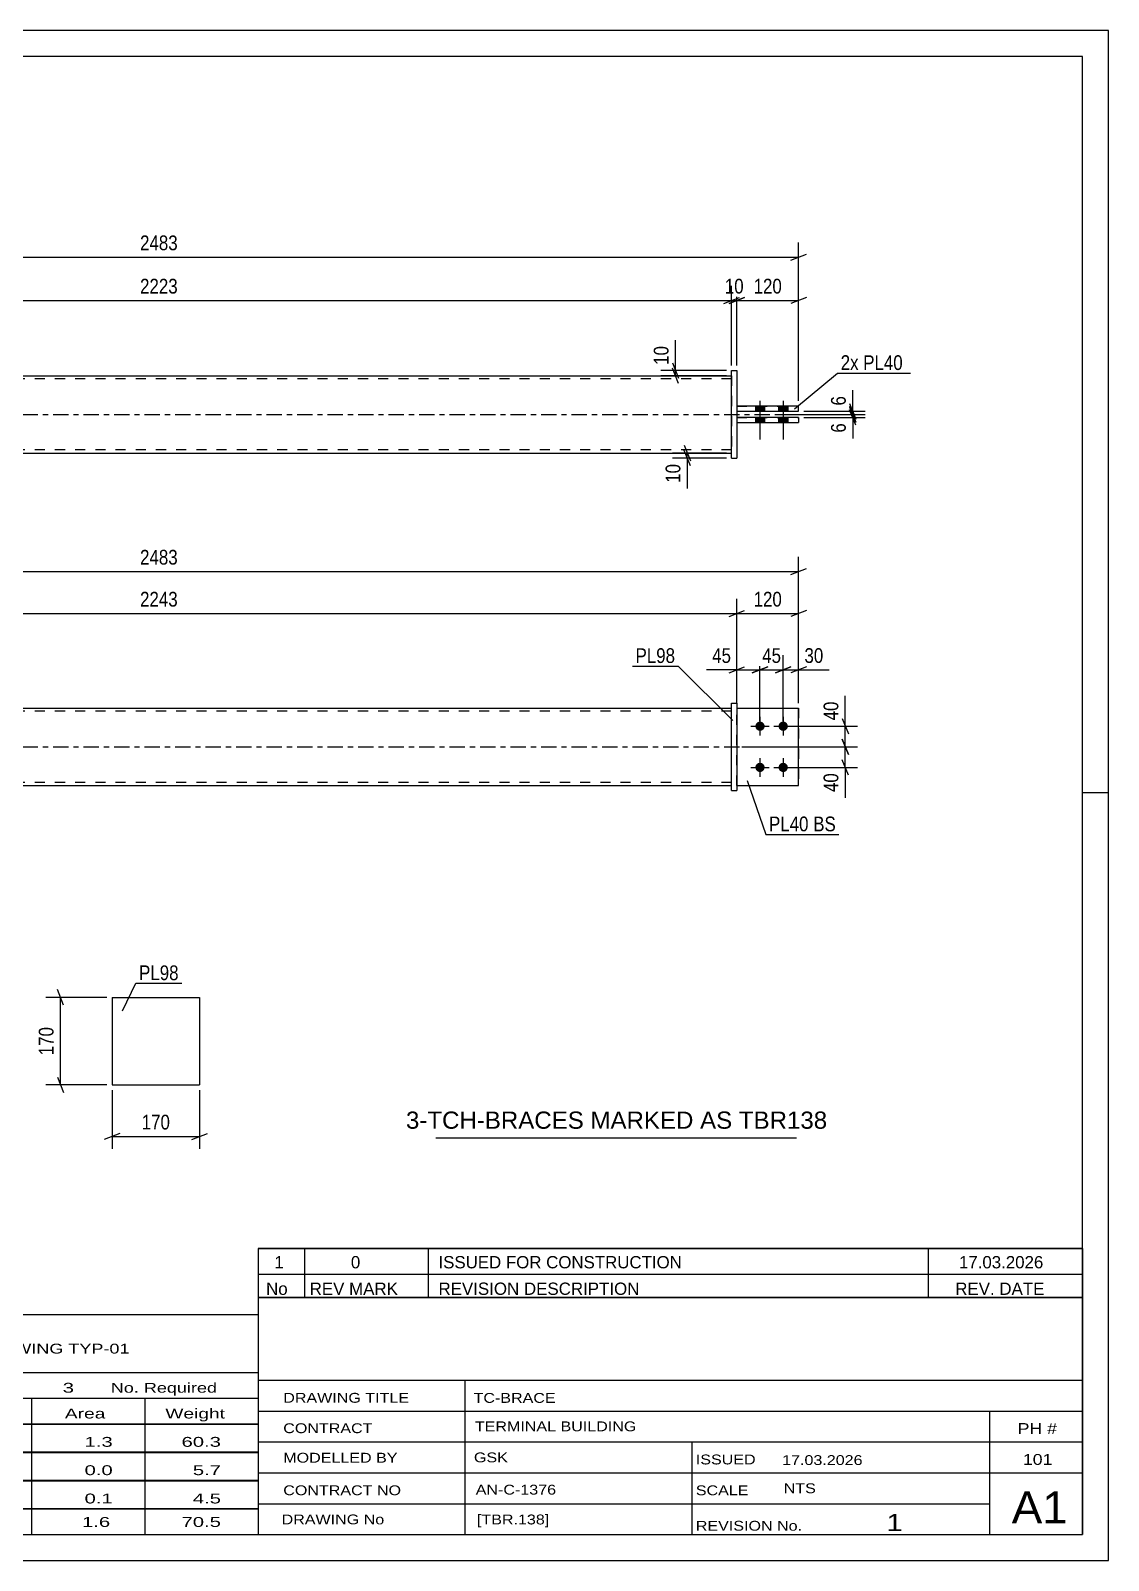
# Model space of a CAD drawing. Header units: millimetres. Extents: x 0 to 420, y 0 to 297.
# Drawn here: x 210.8 to 420, y 0 to 297 of the extents above; entities that cross this region are included whole.
import ezdxf

# ---------------------------------------------------------------- set-up
doc = ezdxf.new("R2010")
doc.units = ezdxf.units.MM
doc.linetypes.add('DXK_LINE_DOT2', pattern=[3.9198, 1.9599, -1.9599])
doc.linetypes.add('DXK_LINE_DOT3', pattern=[5.9187, 2.979, -0.9799, 0.9799, -0.9799])
doc.styles.add('Arial', font='ARIAL.TTF', dxfattribs={"height": 0.2})
doc.styles.add('Arial Narrow', font='ARIALN.TTF', dxfattribs={"height": 0.2})

# ---------------------------------------------------------------- blocks, each defined once
blk = doc.blocks.new('Unknown-580572836-1163')
at = {"color": 5, "linetype": 'Continuous'}
for p, q in [((420, 297), (0, 297)), ((420, 0), (420, 297)), ((415, 292), (5, 292)), ((415, 5), (415, 292)), ((420, 149), (415, 149)), ((5, 5), (415, 5)), ((0, 0), (420, 0))]:
    blk.add_line(p, q, dxfattribs=at)
blk = doc.blocks.new('Bolt-580572836-1743 - 1738')
at = {"linetype": 'Continuous'}
for points in [[(352.39, 162.85), (352.58, 162.83), (352.76, 162.78), (352.92, 162.68), (353.06, 162.56), (353.17, 162.4), (353.25, 162.23), (353.29, 162.05), (353.29, 161.86), (353.25, 161.68), (353.17, 161.5), (353.06, 161.35), (352.92, 161.23), (352.76, 161.13), (352.58, 161.07), (352.39, 161.05), (352.21, 161.07), (352.03, 161.13), (351.87, 161.23), (351.73, 161.35), (351.61, 161.5), (351.54, 161.68), (351.5, 161.86), (351.5, 162.05), (351.54, 162.23), (351.61, 162.4), (351.73, 162.56), (351.87, 162.68), (352.03, 162.78), (352.21, 162.83)], [(356.89, 162.85), (357.08, 162.83), (357.26, 162.78), (357.42, 162.68), (357.56, 162.56), (357.67, 162.4), (357.75, 162.23), (357.79, 162.05), (357.79, 161.86), (357.75, 161.68), (357.67, 161.5), (357.56, 161.35), (357.42, 161.23), (357.26, 161.13), (357.08, 161.07), (356.89, 161.05), (356.71, 161.07), (356.53, 161.13), (356.37, 161.23), (356.23, 161.35), (356.11, 161.5), (356.04, 161.68), (356, 161.86), (356, 162.05), (356.04, 162.23), (356.11, 162.4), (356.23, 162.56), (356.37, 162.68), (356.53, 162.78), (356.71, 162.83)], [(352.39, 154.85), (352.58, 154.83), (352.76, 154.78), (352.92, 154.68), (353.06, 154.56), (353.17, 154.4), (353.25, 154.23), (353.29, 154.05), (353.29, 153.86), (353.25, 153.68), (353.17, 153.5), (353.06, 153.35), (352.92, 153.23), (352.76, 153.13), (352.58, 153.07), (352.39, 153.05), (352.21, 153.07), (352.03, 153.13), (351.87, 153.23), (351.73, 153.35), (351.61, 153.5), (351.54, 153.68), (351.5, 153.86), (351.5, 154.05), (351.54, 154.23), (351.61, 154.4), (351.73, 154.56), (351.87, 154.68), (352.03, 154.78), (352.21, 154.83)], [(356.89, 154.85), (357.08, 154.83), (357.26, 154.78), (357.42, 154.68), (357.56, 154.56), (357.67, 154.4), (357.75, 154.23), (357.79, 154.05), (357.79, 153.86), (357.75, 153.68), (357.67, 153.5), (357.56, 153.35), (357.42, 153.23), (357.26, 153.13), (357.08, 153.07), (356.89, 153.05), (356.71, 153.07), (356.53, 153.13), (356.37, 153.23), (356.23, 153.35), (356.11, 153.5), (356.04, 153.68), (356, 153.86), (356, 154.05), (356.04, 154.23), (356.11, 154.4), (356.23, 154.56), (356.37, 154.68), (356.53, 154.78), (356.71, 154.83)]]:
    blk.add_hatch(color=1, dxfattribs=at).paths.add_polyline_path(points)
at = {"color": 1, "linetype": 'Continuous'}
for p, q in [((352.39, 163.75), (352.39, 160.15)), ((356.89, 163.75), (356.89, 160.15)), ((350.59, 161.95), (354.19, 161.95)), ((355.09, 161.95), (358.69, 161.95)), ((352.39, 155.75), (352.39, 152.15)), ((356.89, 155.75), (356.89, 152.15)), ((350.59, 153.95), (354.19, 153.95)), ((355.09, 153.95), (358.69, 153.95))]:
    blk.add_line(p, q, dxfattribs=at)
blk = doc.blocks.new('Part-580572836-1748 - 1738')
at = {"color": 2, "linetype": 'Continuous'}
for p, q in [((124.59, 165.45), (346.89, 165.45)), ((124.59, 150.45), (346.89, 150.45))]:
    blk.add_line(p, q, dxfattribs=at)
at = {"color": 7, "linetype": 'DXK_LINE_DOT2'}
for p, q in [((124.59, 150.45), (124.59, 165.45)), ((346.89, 164.85), (124.59, 164.85)), ((346.89, 150.45), (346.89, 165.45)), ((346.89, 151.05), (124.59, 151.05))]:
    blk.add_line(p, q, dxfattribs=at)
at = {"color": 7, "linetype": 'DXK_LINE_DOT3'}
blk.add_line((114.59, 157.95), (356.89, 157.95), dxfattribs=at)
blk = doc.blocks.new('Part-580572836-1778 - 1738')
at = {"color": 2, "linetype": 'Continuous'}
for p, q in [((346.89, 166.45), (347.89, 166.45)), ((346.89, 149.45), (346.89, 166.45)), ((347.89, 166.45), (347.89, 149.45)), ((346.89, 149.45), (346.89, 149.45)), ((346.89, 149.45), (347.89, 149.45))]:
    blk.add_line(p, q, dxfattribs=at)
at = {"color": 7, "linetype": 'DXK_LINE_DOT2'}
for p, q in [((346.89, 166.45), (347.89, 166.45)), ((346.89, 149.45), (347.89, 149.45))]:
    blk.add_line(p, q, dxfattribs=at)
blk = doc.blocks.new('Part-580572836-1783 - 1738')
at = {"color": 2, "linetype": 'Continuous'}
for p, q in [((347.89, 165.45), (359.89, 165.45)), ((359.89, 165.45), (359.89, 165.45)), ((359.89, 150.45), (359.89, 165.45)), ((347.89, 150.45), (359.89, 150.45))]:
    blk.add_line(p, q, dxfattribs=at)
at = {"color": 7, "linetype": 'DXK_LINE_DOT2'}
for p, q in [((347.89, 165.45), (359.89, 165.45)), ((347.89, 150.45), (347.89, 165.45)), ((347.89, 150.45), (347.89, 150.45)), ((347.89, 150.45), (359.89, 150.45))]:
    blk.add_line(p, q, dxfattribs=at)
blk = doc.blocks.new('Part-580572836-1788 - 1738')
at = {"color": 7, "linetype": 'DXK_LINE_DOT2'}
for p, q in [((347.89, 165.45), (359.89, 165.45)), ((347.89, 150.45), (347.89, 165.45)), ((347.89, 165.45), (359.89, 165.45)), ((359.89, 165.45), (359.89, 165.45)), ((359.89, 165.45), (359.89, 150.45)), ((347.89, 150.45), (347.89, 150.45)), ((347.89, 150.45), (359.89, 150.45)), ((347.89, 150.45), (359.89, 150.45))]:
    blk.add_line(p, q, dxfattribs=at)
blk = doc.blocks.new('Bolt-580572836-1404 - 1390')
at = {"linetype": 'Continuous'}
for points in [[(353.29, 224.09), (351.49, 224.09), (351.49, 223.09), (353.29, 223.09)], [(353.29, 224.09), (351.49, 224.09), (351.49, 223.09), (353.29, 223.09)], [(357.79, 224.09), (355.99, 224.09), (355.99, 223.09), (357.79, 223.09)], [(357.79, 224.09), (355.99, 224.09), (355.99, 223.09), (357.79, 223.09)], [(353.29, 221.89), (351.49, 221.89), (351.49, 220.89), (353.29, 220.89)], [(353.29, 221.89), (351.49, 221.89), (351.49, 220.89), (353.29, 220.89)], [(357.79, 221.89), (355.99, 221.89), (355.99, 220.89), (357.79, 220.89)], [(357.79, 221.89), (355.99, 221.89), (355.99, 220.89), (357.79, 220.89)]]:
    blk.add_hatch(color=1, dxfattribs=at).paths.add_polyline_path(points)
at = {"color": 1, "linetype": 'Continuous'}
for p, q in [((351.49, 224.09), (351.49, 223.09)), ((351.49, 224.09), (351.49, 223.09)), ((352.39, 225.09), (352.39, 217.59)), ((352.39, 225.09), (352.39, 217.59)), ((353.29, 224.09), (353.29, 223.09)), ((353.29, 224.09), (353.29, 223.09)), ((355.99, 224.09), (355.99, 223.09)), ((355.99, 224.09), (355.99, 223.09)), ((356.89, 225.09), (356.89, 217.59)), ((356.89, 225.09), (356.89, 217.59)), ((357.79, 224.09), (357.79, 223.09)), ((357.79, 224.09), (357.79, 223.09)), ((351.49, 221.89), (351.49, 220.89)), ((351.49, 221.89), (351.49, 220.89)), ((353.29, 221.89), (353.29, 220.89)), ((353.29, 221.89), (353.29, 220.89)), ((355.99, 221.89), (355.99, 220.89)), ((355.99, 221.89), (355.99, 220.89)), ((357.79, 221.89), (357.79, 220.89)), ((357.79, 221.89), (357.79, 220.89))]:
    blk.add_line(p, q, dxfattribs=at)
blk = doc.blocks.new('Part-580572836-1430 - 1390')
at = {"color": 2, "linetype": 'Continuous'}
for p, q in [((124.59, 229.99), (346.89, 229.99)), ((124.59, 214.99), (346.89, 214.99))]:
    blk.add_line(p, q, dxfattribs=at)
at = {"color": 7, "linetype": 'DXK_LINE_DOT2'}
for p, q in [((124.59, 214.99), (124.59, 229.99)), ((346.89, 229.39), (124.59, 229.39)), ((346.89, 229.99), (346.89, 214.99)), ((346.89, 215.59), (124.59, 215.59))]:
    blk.add_line(p, q, dxfattribs=at)
at = {"color": 7, "linetype": 'DXK_LINE_DOT3'}
blk.add_line((114.59, 222.49), (356.89, 222.49), dxfattribs=at)
blk = doc.blocks.new('Part-580572836-1452 - 1390')
at = {"color": 2, "linetype": 'Continuous'}
for p, q in [((346.89, 230.99), (346.89, 230.99)), ((346.89, 213.99), (346.89, 230.99)), ((346.89, 230.99), (347.89, 230.99)), ((347.89, 230.99), (347.89, 230.99)), ((347.89, 230.99), (347.89, 213.99)), ((346.89, 213.99), (347.89, 213.99)), ((346.89, 213.99), (346.89, 213.99)), ((347.89, 213.99), (347.89, 213.99))]:
    blk.add_line(p, q, dxfattribs=at)
at = {"color": 7, "linetype": 'DXK_LINE_DOT2'}
for p, q in [((346.89, 230.99), (347.89, 230.99)), ((346.89, 213.99), (347.89, 213.99)), ((347.89, 213.99), (347.89, 213.99))]:
    blk.add_line(p, q, dxfattribs=at)
blk = doc.blocks.new('Part-580572836-1457 - 1390')
at = {"color": 2, "linetype": 'Continuous'}
for p, q in [((359.89, 221.89), (347.89, 221.89)), ((347.89, 220.89), (359.89, 220.89)), ((359.89, 221.89), (359.89, 220.89))]:
    blk.add_line(p, q, dxfattribs=at)
at = {"color": 7, "linetype": 'DXK_LINE_DOT2'}
for p, q in [((347.89, 221.89), (347.89, 220.89)), ((347.89, 221.89), (359.89, 221.89)), ((347.89, 220.89), (359.89, 220.89))]:
    blk.add_line(p, q, dxfattribs=at)
blk = doc.blocks.new('Part-580572836-1462 - 1390')
at = {"color": 2, "linetype": 'Continuous'}
for p, q in [((359.89, 224.09), (347.89, 224.09)), ((347.89, 223.09), (359.89, 223.09)), ((359.89, 223.09), (359.89, 224.09))]:
    blk.add_line(p, q, dxfattribs=at)
at = {"color": 7, "linetype": 'DXK_LINE_DOT2'}
for p, q in [((347.89, 224.09), (347.89, 223.09)), ((347.89, 224.09), (359.89, 224.09)), ((347.89, 223.09), (359.89, 223.09))]:
    blk.add_line(p, q, dxfattribs=at)
blk = doc.blocks.new('Part-580572836-2274 - 2268')
at = {"color": 2, "linetype": 'Continuous'}
for p, q in [((226.65, 109.31), (226.65, 92.31)), ((226.65, 109.31), (243.65, 109.31)), ((243.65, 109.31), (243.65, 92.31)), ((226.65, 92.31), (243.65, 92.31))]:
    blk.add_line(p, q, dxfattribs=at)
blk = doc.blocks.new('StraightDimension-580572836-1925 - 1738')
at = {"color": 7, "linetype": 'Continuous'}
for p, q in [((368.34, 163.45), (369.54, 160.45)), ((357.89, 161.95), (371.34, 161.95)), ((368.94, 157.95), (368.94, 161.95)), ((348.89, 157.95), (371.34, 157.95)), ((369.54, 156.45), (368.34, 159.45))]:
    blk.add_line(p, q, dxfattribs=at)
at = {"color": 0}
blk.add_wipeout([(368.19, 167.34), (363.99, 167.34), (363.99, 162.48), (368.19, 162.48)], dxfattribs=at)
at = {"color": 7, "linetype": 'Continuous'}
blk.add_line((368.94, 161.95), (368.94, 167.86), dxfattribs=at)
blk.add_line((368.94, 161.95), (368.94, 167.86), dxfattribs=at)
at = {"color": 3, "style": 'Arial Narrow'}
blk.add_text('40', height=2.863, rotation=90.0002, dxfattribs=at).set_placement((367.59, 163.08))
blk = doc.blocks.new('StraightDimension-580572836-1890 - 1738')
at = {"color": 7, "linetype": 'Continuous'}
for p, q in [((125.09, 184.43), (122.09, 183.23)), ((123.59, 158.95), (123.59, 186.68)), ((346.39, 183.23), (349.39, 184.43)), ((347.89, 166.45), (347.89, 186.68)), ((123.59, 183.83), (347.89, 183.83))]:
    blk.add_line(p, q, dxfattribs=at)
at = {"color": 0}
blk.add_wipeout([(240, 184.58), (240, 188.78), (231.49, 188.78), (231.49, 184.58)], dxfattribs=at)
at = {"color": 3, "style": 'Arial Narrow'}
blk.add_text('2243', height=2.863, dxfattribs=at).set_placement((232.09, 185.18))
blk = doc.blocks.new('StraightDimension-580572836-1905 - 1738')
at = {"color": 7, "linetype": 'Continuous'}
for p, q in [((346.39, 183.23), (349.39, 184.43)), ((347.89, 166.45), (347.89, 186.68)), ((361.39, 184.43), (358.39, 183.23)), ((359.89, 166.45), (359.89, 186.68)), ((347.89, 183.83), (359.89, 183.83))]:
    blk.add_line(p, q, dxfattribs=at)
at = {"color": 0}
blk.add_wipeout([(357.24, 184.58), (357.24, 188.78), (350.55, 188.78), (350.55, 184.58)], dxfattribs=at)
at = {"color": 3, "style": 'Arial Narrow'}
blk.add_text('120', height=2.863, dxfattribs=at).set_placement((351.15, 185.18))
blk = doc.blocks.new('StraightDimension-580572836-1934 - 1738')
at = {"color": 7, "linetype": 'Continuous'}
for p, q in [((348.89, 157.95), (371.34, 157.95)), ((368.34, 159.45), (369.54, 156.45)), ((368.94, 153.95), (368.94, 157.95)), ((369.54, 152.45), (368.34, 155.45)), ((357.89, 153.95), (371.34, 153.95))]:
    blk.add_line(p, q, dxfattribs=at)
at = {"color": 0}
blk.add_wipeout([(368.19, 153.43), (363.99, 153.43), (363.99, 148.57), (368.19, 148.57)], dxfattribs=at)
at = {"color": 7, "linetype": 'Continuous'}
blk.add_line((368.94, 153.95), (368.94, 148.05), dxfattribs=at)
blk.add_line((368.94, 153.95), (368.94, 148.05), dxfattribs=at)
at = {"color": 3, "style": 'Arial Narrow'}
blk.add_text('40', height=2.863, rotation=90.0002, dxfattribs=at).set_placement((367.59, 149.17))
blk = doc.blocks.new('StraightDimension-580572836-1944 - 1738')
at = {"color": 7, "linetype": 'Continuous'}
for p, q in [((111.59, 166.45), (111.59, 194.83)), ((359.89, 166.45), (359.89, 194.83)), ((113.09, 192.58), (110.09, 191.38)), ((111.59, 191.98), (359.89, 191.98)), ((358.39, 191.38), (361.39, 192.58))]:
    blk.add_line(p, q, dxfattribs=at)
at = {"color": 0}
blk.add_wipeout([(240, 192.73), (240, 196.93), (231.49, 196.93), (231.49, 192.73)], dxfattribs=at)
at = {"color": 3, "style": 'Arial Narrow'}
blk.add_text('2483', height=2.863, dxfattribs=at).set_placement((232.09, 193.33))
blk = doc.blocks.new('StraightDimension-580572836-1964 - 1738')
at = {"color": 7, "linetype": 'Continuous'}
for p, q in [((347.89, 166.45), (347.89, 175.74)), ((352.39, 162.95), (352.39, 175.74)), ((346.39, 172.29), (349.39, 173.49)), ((347.89, 172.89), (352.39, 172.89)), ((353.89, 173.49), (350.89, 172.29))]:
    blk.add_line(p, q, dxfattribs=at)
at = {"color": 0}
blk.add_wipeout([(347.37, 173.64), (347.37, 177.84), (342.51, 177.84), (342.51, 173.64)], dxfattribs=at)
at = {"color": 7, "linetype": 'Continuous'}
blk.add_line((347.89, 172.89), (341.99, 172.89), dxfattribs=at)
blk.add_line((347.89, 172.89), (341.99, 172.89), dxfattribs=at)
at = {"color": 3, "style": 'Arial Narrow'}
blk.add_text('45', height=2.863, dxfattribs=at).set_placement((343.11, 174.24))
blk = doc.blocks.new('StraightDimension-580572836-1980 - 1738')
at = {"color": 7, "linetype": 'Continuous'}
for p, q in [((352.39, 162.95), (352.39, 175.74)), ((356.89, 162.95), (356.89, 175.74)), ((350.89, 172.29), (353.89, 173.49)), ((352.39, 172.89), (356.89, 172.89)), ((358.39, 173.49), (355.39, 172.29))]:
    blk.add_line(p, q, dxfattribs=at)
at = {"color": 0}
blk.add_wipeout([(357.07, 173.64), (357.07, 177.84), (352.22, 177.84), (352.22, 173.64)], dxfattribs=at)
at = {"color": 3, "style": 'Arial Narrow'}
blk.add_text('45', height=2.863, dxfattribs=at).set_placement((352.82, 174.24))
blk = doc.blocks.new('StraightDimension-580572836-1993 - 1738')
at = {"color": 7, "linetype": 'Continuous'}
for p, q in [((356.89, 162.95), (356.89, 175.74)), ((359.89, 166.45), (359.89, 175.74)), ((355.39, 172.29), (358.39, 173.49)), ((356.89, 172.89), (359.89, 172.89)), ((361.39, 173.49), (358.39, 172.29))]:
    blk.add_line(p, q, dxfattribs=at)
at = {"color": 0}
blk.add_wipeout([(365.28, 173.64), (365.28, 177.84), (360.42, 177.84), (360.42, 173.64)], dxfattribs=at)
at = {"color": 7, "linetype": 'Continuous'}
blk.add_line((359.89, 172.89), (365.8, 172.89), dxfattribs=at)
blk.add_line((359.89, 172.89), (365.8, 172.89), dxfattribs=at)
at = {"color": 3, "style": 'Arial Narrow'}
blk.add_text('30', height=2.863, dxfattribs=at).set_placement((361.02, 174.24))
blk = doc.blocks.new('StraightDimension-580572836-1670 - 1390')
at = {"color": 7, "linetype": 'Continuous'}
for p, q in [((111.59, 225.09), (111.59, 255.86)), ((359.89, 225.09), (359.89, 255.86)), ((113.09, 253.61), (110.09, 252.41)), ((111.59, 253.01), (359.89, 253.01)), ((358.39, 252.41), (361.39, 253.61))]:
    blk.add_line(p, q, dxfattribs=at)
at = {"color": 0}
blk.add_wipeout([(240, 253.76), (240, 257.96), (231.49, 257.96), (231.49, 253.76)], dxfattribs=at)
at = {"color": 3, "style": 'Arial Narrow'}
blk.add_text('2483', height=2.863, dxfattribs=at).set_placement((232.09, 254.36))
blk = doc.blocks.new('StraightDimension-580572836-1659 - 1390')
at = {"color": 7, "linetype": 'Continuous'}
for p, q in [((347.89, 231.99), (347.89, 247.45)), ((359.89, 225.09), (359.89, 247.45)), ((346.39, 244), (349.39, 245.2)), ((347.89, 244.6), (359.89, 244.6)), ((361.39, 245.2), (358.39, 244))]:
    blk.add_line(p, q, dxfattribs=at)
at = {"color": 0}
blk.add_wipeout([(357.24, 245.35), (357.24, 249.55), (350.55, 249.55), (350.55, 245.35)], dxfattribs=at)
at = {"color": 3, "style": 'Arial Narrow'}
blk.add_text('120', height=2.863, dxfattribs=at).set_placement((351.15, 245.95))
blk = doc.blocks.new('StraightDimension-580572836-1580 - 1390')
at = {"color": 7, "linetype": 'Continuous'}
for p, q in [((360.89, 223.09), (372.79, 223.09)), ((369.79, 224.59), (370.99, 221.59)), ((370.99, 220.99), (369.79, 223.99)), ((370.39, 222.49), (370.39, 223.09)), ((355.64, 222.49), (372.79, 222.49))]:
    blk.add_line(p, q, dxfattribs=at)
at = {"color": 0}
blk.add_wipeout([(369.64, 226.64), (365.44, 226.64), (365.44, 223.61), (369.64, 223.61)], dxfattribs=at)
at = {"color": 7, "linetype": 'Continuous'}
blk.add_line((370.39, 223.09), (370.39, 227.17), dxfattribs=at)
blk.add_line((370.39, 223.09), (370.39, 227.17), dxfattribs=at)
at = {"color": 3, "style": 'Arial Narrow'}
blk.add_text('6', height=2.86, rotation=90.0002, dxfattribs=at).set_placement((369.04, 224.21))
blk = doc.blocks.new('StraightDimension-580572836-1589 - 1390')
at = {"color": 7, "linetype": 'Continuous'}
for p, q in [((369.79, 223.99), (370.99, 220.99)), ((370.99, 220.39), (369.79, 223.39)), ((355.64, 222.49), (372.79, 222.49)), ((360.89, 221.89), (372.79, 221.89)), ((370.39, 221.89), (370.39, 222.49))]:
    blk.add_line(p, q, dxfattribs=at)
at = {"color": 0}
blk.add_wipeout([(369.64, 221.36), (365.44, 221.36), (365.44, 218.34), (369.64, 218.34)], dxfattribs=at)
at = {"color": 7, "linetype": 'Continuous'}
blk.add_line((370.39, 221.89), (370.39, 217.81), dxfattribs=at)
blk.add_line((370.39, 221.89), (370.39, 217.81), dxfattribs=at)
at = {"color": 3, "style": 'Arial Narrow'}
blk.add_text('6', height=2.86, rotation=90.0002, dxfattribs=at).set_placement((369.04, 218.94))
blk = doc.blocks.new('StraightDimension-580572836-1619 - 1390')
at = {"color": 7, "linetype": 'Continuous'}
for p, q in [((346.89, 231.99), (346.89, 247.45)), ((347.89, 231.99), (347.89, 247.45)), ((345.39, 244), (348.39, 245.2)), ((349.39, 245.2), (346.39, 244)), ((346.89, 244.6), (347.89, 244.6))]:
    blk.add_line(p, q, dxfattribs=at)
at = {"color": 0}
blk.add_wipeout([(349.82, 245.35), (349.82, 249.55), (344.97, 249.55), (344.97, 245.35)], dxfattribs=at)
at = {"color": 3, "style": 'Arial Narrow'}
blk.add_text('10', height=2.863, dxfattribs=at).set_placement((345.57, 245.95))
blk = doc.blocks.new('StraightDimension-580572836-1629 - 1390')
at = {"color": 7, "linetype": 'Continuous'}
for p, q in [((124.59, 231.99), (124.59, 247.45)), ((346.89, 231.99), (346.89, 247.45)), ((126.09, 245.2), (123.09, 244)), ((124.59, 244.6), (346.89, 244.6)), ((345.39, 244), (348.39, 245.2))]:
    blk.add_line(p, q, dxfattribs=at)
at = {"color": 0}
blk.add_wipeout([(240, 245.35), (240, 249.55), (231.49, 249.55), (231.49, 245.35)], dxfattribs=at)
at = {"color": 3, "style": 'Arial Narrow'}
blk.add_text('2223', height=2.863, dxfattribs=at).set_placement((232.09, 245.95))
blk = doc.blocks.new('StraightDimension-580572836-1681 - 1390')
at = {"color": 7, "linetype": 'Continuous'}
for p, q in [((335.39, 232.49), (336.59, 229.49)), ((345.89, 230.99), (333.14, 230.99)), ((345.89, 229.99), (333.14, 229.99)), ((336.59, 228.49), (335.39, 231.49)), ((335.99, 229.99), (335.99, 230.99))]:
    blk.add_line(p, q, dxfattribs=at)
at = {"color": 0}
blk.add_wipeout([(335.24, 236.37), (331.04, 236.37), (331.04, 231.51), (335.24, 231.51)], dxfattribs=at)
at = {"color": 7, "linetype": 'Continuous'}
blk.add_line((335.99, 230.99), (335.99, 236.89), dxfattribs=at)
blk.add_line((335.99, 230.99), (335.99, 236.89), dxfattribs=at)
at = {"color": 3, "style": 'Arial Narrow'}
blk.add_text('10', height=2.863, rotation=90.0002, dxfattribs=at).set_placement((334.64, 232.11))
blk = doc.blocks.new('StraightDimension-580572836-1692 - 1390')
at = {"color": 7, "linetype": 'Continuous'}
for p, q in [((345.89, 214.99), (335.44, 214.99)), ((345.89, 213.99), (335.44, 213.99)), ((337.69, 216.49), (338.89, 213.49)), ((338.89, 212.49), (337.69, 215.49)), ((338.29, 213.99), (338.29, 214.99))]:
    blk.add_line(p, q, dxfattribs=at)
at = {"color": 0}
blk.add_wipeout([(337.54, 213.46), (333.34, 213.46), (333.34, 208.61), (337.54, 208.61)], dxfattribs=at)
at = {"color": 7, "linetype": 'Continuous'}
blk.add_line((338.29, 213.99), (338.29, 208.08), dxfattribs=at)
blk.add_line((338.29, 213.99), (338.29, 208.08), dxfattribs=at)
at = {"color": 3, "style": 'Arial Narrow'}
blk.add_text('10', height=2.863, rotation=90.0002, dxfattribs=at).set_placement((336.94, 209.21))
blk = doc.blocks.new('StraightDimension-580572836-2276 - 2268')
at = {"color": 7, "linetype": 'Continuous'}
for p, q in [((226.65, 91.31), (226.65, 79.91)), ((243.65, 91.31), (243.65, 79.91)), ((228.15, 82.91), (225.15, 81.71)), ((226.65, 82.31), (243.65, 82.31)), ((242.15, 81.71), (245.15, 82.91))]:
    blk.add_line(p, q, dxfattribs=at)
at = {"color": 0}
blk.add_wipeout([(238.49, 83.06), (238.49, 87.26), (231.81, 87.26), (231.81, 83.06)], dxfattribs=at)
at = {"color": 3, "style": 'Arial Narrow'}
blk.add_text('170', height=2.863, dxfattribs=at).set_placement((232.41, 83.66))
blk = doc.blocks.new('StraightDimension-580572836-2281 - 2268')
at = {"color": 7, "linetype": 'Continuous'}
for p, q in [((217.25, 107.81), (216.05, 110.81)), ((225.65, 109.31), (213.8, 109.31)), ((216.65, 92.31), (216.65, 109.31)), ((225.65, 92.31), (213.8, 92.31)), ((216.05, 93.81), (217.25, 90.81))]:
    blk.add_line(p, q, dxfattribs=at)
at = {"color": 0}
blk.add_wipeout([(215.9, 104.16), (211.7, 104.16), (211.7, 97.47), (215.9, 97.47)], dxfattribs=at)
at = {"color": 3, "style": 'Arial Narrow'}
blk.add_text('170', height=2.863, rotation=90.0002, dxfattribs=at).set_placement((215.3, 98.07))
blk = doc.blocks.new('Unknown-580572836-3681')
at = {"color": 7, "linetype": 'Continuous'}
for p, q in [((255, 51.05), (255, 5)), ((255, 51.05), (415, 51.05)), ((415, 51), (415, 5)), ((255, 35), (415, 35)), ((295.14, 35), (295.14, 5)), ((255, 29), (415, 29)), ((397, 5.05), (397, 29.05)), ((255, 23), (415, 23)), ((339.14, 23), (339.14, 5)), ((255, 17), (415, 17)), ((255, 11), (397, 11)), ((255, 5), (415, 5))]:
    blk.add_line(p, q, dxfattribs=at)
at = {"color": 7, "style": 'Arial Narrow'}
for s, height, width, p in [('DRAWING TITLE', 1.9089, 1.425378, (259.88, 30.61)), ('TC-BRACE', 1.909, 1.425378, (296.81, 30.59)), ('TERMINAL BUILDING', 1.9089, 1.425378, (297.06, 25.07)), ('CONTRACT', 1.909, 1.425378, (259.88, 24.71)), ('MODELLED BY', 1.9089, 1.425378, (259.88, 18.98)), ('GSK', 1.909, 1.425378, (296.88, 19.04)), ('ISSUED', 1.909, 1.425378, (339.94, 18.64)), ('17.03.2026', 1.909, 1.425378, (356.69, 18.52)), ('CONTRACT NO', 1.9089, 1.425378, (259.88, 12.66)), ('AN-C-1376', 1.909, 1.425378, (297.23, 12.78)), ('SCALE', 1.909, 1.425378, (339.94, 12.65)), ('A1', 6.204, 1.25, (401.24, 7.2)), ('DRAWING No', 1.909, 1.425378, (259.56, 7)), ('[TBR.138]', 1.909, 1.425378, (297.46, 6.99)), ('1', 3.34, 1.5, (376.91, 5.68)), ('REVISION No.', 1.9089, 1.425378, (339.94, 5.77))]:
    blk.add_text(s, height=height, dxfattribs=dict(at, width=width)).set_placement(p)
at = {"color": 7, "linetype": 'Continuous', "style": 'Arial Narrow'}
for s, height, width, p in [('PH #', 2.1, 1.42538, (402.4, 24.55)), ('101', 2.1, 1.42538, (403.41, 18.55)), ('NTS', 1.909, 1.425378, (357, 13.05))]:
    blk.add_text(s, height=height, dxfattribs=dict(at, width=width)).set_placement(p)
blk = doc.blocks.new('Unknown-580572836-3682')
at = {"color": 7, "linetype": 'Continuous'}
for p, q in [((255, 60.55), (415, 60.55)), ((415, 60.55), (255, 60.55)), ((255, 60.55), (255, 55.55)), ((264, 60.55), (264, 55.55)), ((288, 60.55), (288, 55.55)), ((385, 60.55), (385, 55.55)), ((415, 60.55), (415, 55.55)), ((255, 55.55), (415, 55.55)), ((255, 55.55), (255, 51.05)), ((255, 55.55), (415, 55.55)), ((264, 55.55), (264, 51.05)), ((288, 55.55), (288, 51.05)), ((385, 55.55), (385, 51.05)), ((415, 55.55), (415, 51.05)), ((415, 51.05), (255, 51.05))]:
    blk.add_line(p, q, dxfattribs=at)
at = {"color": 7, "linetype": 'Continuous', "style": 'Arial Narrow'}
for s, height, width, p in [('1', 2.39, 1.196471, (258.16, 56.7)), ('0', 2.39, 1.196471, (273, 56.7)), ('ISSUED FOR CONSTRUCTION', 2.3861, 1.196471, (290, 56.7)), ('17.03.2026', 2.386, 1.196471, (391, 56.7)), ('No', 2.386, 1.2, (256.54, 51.55)), ('REV MARK', 2.386, 1.2, (265, 51.55)), ('REVISION DESCRIPTION', 2.3861, 1.2, (290, 51.55)), ('REV. DATE', 2.386, 1.2, (390.28, 51.55))]:
    blk.add_text(s, height=height, dxfattribs=dict(at, width=width)).set_placement(p)
blk = doc.blocks.new('Unknown-580572836-3683')
at = {"color": 7, "linetype": 'Continuous'}
for p, q in [((95, 47.75), (255, 47.75)), ((95, 36.5), (95, 47.75)), ((255, 47.75), (255, 36.5)), ((95, 36.5), (255, 36.5)), ((95, 36.5), (95, 31.5)), ((255, 36.5), (255, 31.5)), ((95, 31.5), (255, 31.5)), ((95, 31.5), (95, 26.5)), ((119, 31.5), (119, 26.5)), ((154.5, 31.5), (154.5, 26.5)), ((180.5, 31.5), (180.5, 26.5)), ((193.5, 31.5), (193.5, 26.5)), ((211, 31.5), (211, 26.5)), ((233, 31.5), (233, 26.5)), ((255, 31.5), (255, 26.5)), ((95, 26.5), (255, 26.5)), ((95, 26.45), (95, 21.05)), ((95, 26.45), (255, 26.45)), ((119, 26.5), (119, 21)), ((154.5, 26.5), (154.5, 21)), ((180.5, 26.5), (180.5, 21)), ((193.5, 26.5), (193.5, 21)), ((211, 26.5), (211, 21)), ((233, 26.5), (233, 21)), ((255, 26.45), (255, 21.05)), ((95, 21.05), (255, 21.05)), ((95, 20.95), (95, 15.55)), ((95, 20.95), (255, 20.95)), ((119, 21), (119, 15.5)), ((154.5, 21), (154.5, 15.5)), ((180.5, 21), (180.5, 15.5)), ((193.5, 21), (193.5, 15.5)), ((211, 21), (211, 15.5)), ((233, 21), (233, 15.5)), ((255, 20.95), (255, 15.55)), ((95, 15.55), (255, 15.55)), ((95, 15.45), (95, 10.05)), ((95, 15.45), (255, 15.45)), ((119, 15.5), (119, 10)), ((154.5, 15.5), (154.5, 10)), ((180.5, 15.5), (180.5, 10)), ((193.5, 15.5), (193.5, 10)), ((211, 15.5), (211, 10)), ((233, 15.5), (233, 10)), ((255, 15.45), (255, 10.05)), ((95, 10.05), (255, 10.05)), ((95, 10), (255, 10)), ((95, 10), (95, 5)), ((211, 10), (211, 5)), ((233, 10), (233, 5)), ((255, 10), (255, 5)), ((95, 5), (255, 5))]:
    blk.add_line(p, q, dxfattribs=at)
at = {"color": 7, "style": 'Arial Narrow'}
for s, height, width, p in [('GENERAL NOTES & WELD DETAILS :', 2.8633, 1.4, (96.15, 40.06)), ('REFER TYP DRAWING TYP-01', 1.9089, 1.6, (179.7, 40.16)), ("MATERIAL LIST FOR ASSEMBLY MK'D", 1.9089, 1.6, (96.15, 32.56)), ('TBR138', 1.909, 1.794707, (187.59, 32.47)), ('3', 1.91, 1.794707, (217.08, 32.56)), ('No. Required', 1.9089, 1.6, (226.41, 32.56)), ('Mark', 1.909, 1.7, (96.34, 27.5)), ('Profile', 1.909, 1.7, (129.41, 27.5)), ('Material', 1.909, 1.7, (159.54, 27.56)), ('No.', 1.909, 1.7, (184.5, 27.56)), ('Length', 1.909, 1.7, (195, 27.56)), ('Area', 1.909, 1.7, (217.5, 27.56)), ('Weight', 1.909, 1.7, (237, 27.56))]:
    blk.add_text(s, height=height, dxfattribs=dict(at, width=width)).set_placement(p)
at = {"color": 7, "linetype": 'Continuous', "style": 'Arial Narrow'}
for s, height, width, p in [('TBR138', 1.909, 1.794707, (96.5, 22.06)), ('SHS150*6', 1.909, 1.794707, (121, 22.06)), ('E350', 1.909, 1.794707, (160.74, 22.06)), ('1', 1.91, 1.794707, (184.86, 22.06)), ('2223', 1.909, 1.794707, (197.58, 22.06)), ('1.3', 1.909, 1.794707, (221.32, 22.06)), ('60.3', 1.909, 1.794707, (240.14, 22.06)), ('PL40', 1.909, 1.794707, (96.5, 16.56)), ('PL10*120', 1.909, 1.794707, (121, 16.56)), ('E350', 1.909, 1.794707, (160.74, 16.56)), ('4', 1.91, 1.794707, (184.86, 16.56)), ('150', 1.909, 1.794707, (199.77, 16.56)), ('0.0', 1.909, 1.794707, (221.32, 16.56)), ('5.7', 1.909, 1.794707, (242.33, 16.56)), ('PL98', 1.909, 1.794707, (96.5, 11.06)), ('PL10*170', 1.909, 1.794707, (121, 11.06)), ('E350', 1.909, 1.794707, (160.74, 11.06)), ('2', 1.91, 1.794707, (184.86, 11.06)), ('170', 1.909, 1.794707, (199.77, 11.06)), ('0.1', 1.909, 1.794707, (221.32, 11.06)), ('4.5', 1.909, 1.794707, (242.33, 11.06)), ('Total', 1.909, 1.7, (197.33, 6.5)), ('1.6', 1.909, 1.794707, (220.83, 6.5)), ('70.5', 1.909, 1.794707, (240.14, 6.5))]:
    blk.add_text(s, height=height, dxfattribs=dict(at, width=width)).set_placement(p)
blk = doc.blocks.new('Unknown-580572836-3684')
at = {"color": 7, "linetype": 'Continuous'}
blk.add_line((289.5, 82.05), (359.5, 82.05), dxfattribs=at)
at = {"color": 7, "style": 'Arial'}
blk.add_text('3-TCH-BRACES MARKED AS TBR138', height=3.3428, dxfattribs=at).set_placement((283.69, 83.8))
blk = doc.blocks.new('MarkSet-580572836-3082 - 1738')
at = {"color": 0}
blk.add_wipeout([(361.82, 141.55), (361.82, 144.55), (354.14, 144.55), (354.14, 141.55)], dxfattribs=at)
blk.add_wipeout([(361.82, 141.55), (361.82, 144.55), (354.14, 144.55), (354.14, 141.55)], dxfattribs=at)
at = {"color": 30, "linetype": 'Continuous'}
blk.add_line((349.9, 151.42), (353.54, 140.95), dxfattribs=at)
at = {"color": 0}
blk.add_wipeout([(367.1, 141.55), (367.1, 144.55), (362.72, 144.55), (362.72, 141.55)], dxfattribs=at)
blk.add_wipeout([(367.1, 141.55), (367.1, 144.55), (362.72, 144.55), (362.72, 141.55)], dxfattribs=at)
at = {"color": 30, "linetype": 'Continuous'}
blk.add_line((353.54, 140.95), (367.7, 140.95), dxfattribs=at)
at = {"color": 3, "style": 'Arial Narrow'}
for s, p in [('PL40', (354.14, 141.55)), ('BS', (362.72, 141.55))]:
    blk.add_text(s, height=2.863, dxfattribs=at).set_placement(p)
blk = doc.blocks.new('Mark-580572836-1774 - 1738')
at = {"color": 0}
blk.add_wipeout([(335.92, 174.23), (335.92, 177.23), (328.24, 177.23), (328.24, 174.23)], dxfattribs=at)
blk.add_wipeout([(335.92, 174.23), (335.92, 177.23), (328.24, 177.23), (328.24, 174.23)], dxfattribs=at)
at = {"color": 30, "linetype": 'Continuous'}
for p in [(327.64, 173.63), (347.12, 163.03)]:
    blk.add_line(p, (336.52, 173.63), dxfattribs=at)
at = {"color": 3, "style": 'Arial Narrow'}
blk.add_text('PL98', height=2.863, dxfattribs=at).set_placement((328.24, 174.23))
blk = doc.blocks.new('MarkSet-580572836-1729 - 1390')
at = {"color": 0}
blk.add_wipeout([(371.52, 231.11), (371.52, 234.11), (368.05, 234.11), (368.05, 231.11)], dxfattribs=at)
blk.add_wipeout([(371.52, 231.11), (371.52, 234.11), (368.05, 234.11), (368.05, 231.11)], dxfattribs=at)
at = {"color": 30, "linetype": 'Continuous'}
blk.add_line((359.1, 223.6), (367.45, 230.51), dxfattribs=at)
at = {"color": 0}
blk.add_wipeout([(380.1, 231.11), (380.1, 234.11), (372.42, 234.11), (372.42, 231.11)], dxfattribs=at)
blk.add_wipeout([(380.1, 231.11), (380.1, 234.11), (372.42, 234.11), (372.42, 231.11)], dxfattribs=at)
at = {"color": 30, "linetype": 'Continuous'}
blk.add_line((367.45, 230.51), (381.6, 230.51), dxfattribs=at)
at = {"color": 3, "style": 'Arial Narrow'}
for s, p in [('2x', (368.05, 231.11)), ('PL40', (372.42, 231.11))]:
    blk.add_text(s, height=2.863, dxfattribs=at).set_placement(p)
blk = doc.blocks.new('Mark-580572836-2270 - 2268')
at = {"color": 0}
blk.add_wipeout([(239.58, 112.65), (239.58, 115.65), (231.9, 115.65), (231.9, 112.65)], dxfattribs=at)
blk.add_wipeout([(239.58, 112.65), (239.58, 115.65), (231.9, 115.65), (231.9, 112.65)], dxfattribs=at)
at = {"color": 30, "linetype": 'Continuous'}
for p, q in [((228.67, 106.69), (231.3, 112.05)), ((231.3, 112.05), (240.18, 112.05))]:
    blk.add_line(p, q, dxfattribs=at)
at = {"color": 3, "style": 'Arial Narrow'}
blk.add_text('PL98', height=2.863, dxfattribs=at).set_placement((231.9, 112.65))

msp = doc.modelspace()

# ---------------------------------------------------------------- block references
for name in ['Unknown-580572836-1163', 'Part-580572836-1430 - 1390', 'Part-580572836-1452 - 1390', 'Part-580572836-1462 - 1390', 'Bolt-580572836-1404 - 1390', 'Part-580572836-1457 - 1390', 'Part-580572836-1778 - 1738', 'Part-580572836-1748 - 1738', 'Part-580572836-1783 - 1738', 'Part-580572836-1788 - 1738', 'Bolt-580572836-1743 - 1738', 'Part-580572836-2274 - 2268', 'Unknown-580572836-3684', 'Unknown-580572836-3682', 'Unknown-580572836-3681', 'Unknown-580572836-3683']:
    msp.add_blockref(name, (0, 0))

# ---------------------------------------------------------------- next in the draw order: block references
for name in ['StraightDimension-580572836-1670 - 1390', 'StraightDimension-580572836-1692 - 1390', 'StraightDimension-580572836-1925 - 1738', 'Mark-580572836-2270 - 2268', 'StraightDimension-580572836-2276 - 2268']:
    msp.add_blockref(name, (0, 0))

# ---------------------------------------------------------------- next in the draw order: block references
for name in ['StraightDimension-580572836-1659 - 1390', 'StraightDimension-580572836-1890 - 1738', 'StraightDimension-580572836-2281 - 2268']:
    msp.add_blockref(name, (0, 0))

# ---------------------------------------------------------------- next in the draw order: block references
for name in ['StraightDimension-580572836-1619 - 1390', 'StraightDimension-580572836-1580 - 1390', 'StraightDimension-580572836-1905 - 1738', 'StraightDimension-580572836-1934 - 1738']:
    msp.add_blockref(name, (0, 0))

# ---------------------------------------------------------------- next in the draw order: block references
for name in ['StraightDimension-580572836-1629 - 1390', 'StraightDimension-580572836-1589 - 1390', 'StraightDimension-580572836-1944 - 1738', 'MarkSet-580572836-3082 - 1738']:
    msp.add_blockref(name, (0, 0))

# ---------------------------------------------------------------- next in the draw order: block references
for name in ['StraightDimension-580572836-1681 - 1390', 'MarkSet-580572836-1729 - 1390', 'StraightDimension-580572836-1964 - 1738']:
    msp.add_blockref(name, (0, 0))

# ---------------------------------------------------------------- next in the draw order: block references
for name in ['Mark-580572836-1774 - 1738', 'StraightDimension-580572836-1980 - 1738']:
    msp.add_blockref(name, (0, 0))

# ---------------------------------------------------------------- next in the draw order: block references
msp.add_blockref('StraightDimension-580572836-1993 - 1738', (0, 0))

doc.saveas('drawing.dxf')
